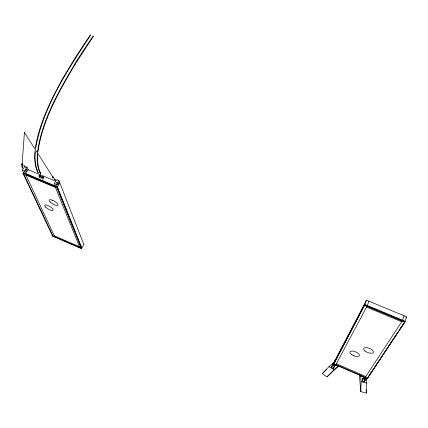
<?xml version="1.0" encoding="UTF-8"?>
<svg xmlns="http://www.w3.org/2000/svg" width="428" height="428" viewBox="0 0 428 428"><rect width="100%" height="100%" fill="white"/><g stroke="black" fill="none" stroke-linecap="round" stroke-linejoin="round"><path stroke-width="0.64" d="M332.305 365.357L332.096 365.977M366.389 379.272L366.785 383.103L366.438 393.118L360.804 391.674L361.146 381.664L360.574 375.923L360.125 375.11M37.701 154.556C37.279 161.19 37.771 168.001 40.938 173.966M22.106 164.288L24.417 132.509L52.922 177.165M37.37 153.684C36.84 160.505 37.257 167.712 40.473 173.891M35.315 151.817C34.705 159.039 35.128 166.471 38.418 172.917M35.005 150.913C34.294 158.28 34.582 166.096 37.958 172.837M37.53 151.956C42.014 119.968 58.706 91.303 74.868 63.927M37.926 151.994C42.393 120.124 59.085 91.458 75.205 64.141M35.326 148.158C38.948 124.505 49.707 102.672 60.937 81.812M35.722 148.206C42.987 106.561 68.689 68.186 90.683 35.107M24.289 132.637L24.61 132.471M52.746 177.187L53.029 177.026M53.083 177.176L52.628 177.122L52.719 177.513M364.276 381.15L364.169 381.626M335.472 359.434L333.728 364.003L367.261 378.593L404.829 322.156L406.6 316.854L366.454 300.156L334.621 361.061L333.177 364.849L335.242 365.747L335.814 364.677M331.55 367.138L332.064 366.063M404.069 315.8L402.438 320.652L365.287 377.282M367.261 378.593L390.753 342.887M367.192 378.325L366.507 379.358L364.405 378.443L364.795 377.341M363.795 382.172L365.41 378.459M333.626 367.877L333.514 368.219L334.097 366.946M365.485 378.684L364.356 381.851L362.281 380.957L363.677 377.068L364.838 377.571M368.941 301.189L367.176 305.934L335.953 364.528M333.728 364.003L364.522 305.325L366.454 300.156M334.129 366.86L334.332 366.24L334.145 366.598M335.242 365.747L335.654 364.667M334.766 365.33L333.573 368.433L331.545 367.54L333.016 363.72L333.647 363.998M364.431 380.706L364.982 379.588L364.191 381.632M362.297 380.46L362.923 378.689L362.741 378.967M332.47 364.758L333.016 363.72M333.177 364.849L364.843 304.463L405.123 321.268L399.228 330.138M334.766 365.127L334.22 366.159L332.203 365.277M60.931 81.823L62.028 79.843M63.21 77.746L76.28 56.041L90.362 34.903M62.023 79.854L63.216 77.736M52.735 200.304L52.462 200.39M80.047 247.213L79.843 247.555L54.971 186.298L55.217 185.913L54.244 183.51L56.742 179.626L58.882 180.52L83.883 244.591L81.448 248.679L52.724 236.229L23.005 173.356L23.513 172.596L22.358 170.13L24.926 166.321L27.028 167.198L28.157 169.675L55.239 181.012M79.704 246.368L79.501 246.71L54.308 235.796L54.517 235.459M74.863 63.943C79.464 56.223 89.441 41.339 93.165 36.011M75.194 64.157L93.481 36.203M54.923 236.326L54.714 236.663L25.359 173.859L28.157 169.675M52.724 236.229L53.142 235.555M81.448 248.679L56.854 187.582L59.824 182.938M81.855 247.999L56.389 184.409L58.882 180.52M363.677 377.068L362.703 378.561L364.752 379.454M364.405 378.443L365.084 377.41M405.867 317.961L406.6 316.854M391.492 341.779L393.332 339.008M394.07 337.901L395.911 335.124M396.649 334.017L398.489 331.245M25.61 173.474L24.466 171.018L27.028 167.198M338.794 365.94L327.029 376.849L322.161 373.698L329.036 366.635L334.198 362.216M327.029 376.849L333.936 369.787L338.575 365.737M322.161 373.698L326.575 369.621M22.491 164.876L22.743 164.464L22.363 164.775M22.229 164.422C22.154 164.871 21.587 163.731 22.486 164.454M53.286 177.353L53.222 177.727L53.5 177.106A1.091 0.909 -16.3 0 0 52.89 176.694L52.377 176.78L52.344 177.224A1.091 0.909 -16.2 0 0 52.954 177.631L53.564 177.443L53.307 177.342A1.086 0.909 -16.3 0 1 53.725 177.679L53.725 178.091L53.179 178.209A1.086 0.909 -16.2 0 1 52.574 177.797L52.869 177.251M52.853 177.518L52.831 177.31M353.533 355.465L353.501 355.791L353.705 355.534M24.54 132.364L24.219 132.552M360.574 375.923L363.698 376.72M361.146 381.664L366.785 383.103M364.522 305.325L404.829 322.156M366.571 307.074L401.71 321.754M22.358 170.13L24.466 171.018M54.244 183.51L56.389 184.409M23.513 172.596L57.352 186.806M23.005 173.356L56.854 187.582M25.926 175.073L55.453 187.485M336.387 363.72L365.796 376.501M333.075 362.955L334.166 363.65M336.338 365.041L337.97 366.09M329.036 366.635L333.936 369.787M23.765 165.962L24.161 166.315M24.102 165.599L24.498 165.952M25.3 167.482L25.701 167.985M54.158 179.065L54.597 179.669M54.586 178.797L55.811 180.514M54.11 179.348L54.426 179.824M54.527 179.075L54.993 179.792M56.287 182.13L56.71 182.82M40.141 172.329L40.275 172.628M22.261 168.557L21.823 165.845M22.593 167.904L22.336 165.834M365.143 378.513L365.319 380.508M366.143 389.801L366.438 393.118M359.333 374.441L360.804 391.674M40.446 176.416A0.909 0.754 -17.1 0 1 41.099 177.395A0.909 0.754 -17.1 0 1 39.788 177.877A0.909 0.754 -17.1 0 1 39.601 176.727M43.351 177.588A0.909 0.76 -17 0 1 43.779 178.572A0.909 0.76 -17 0 1 42.586 179.048A0.909 0.76 -17 0 1 42.153 178.059M333.904 363.163L334.739 361.114L333.915 363.105M39.911 175.988L39.537 176.004L39.906 176.036M42.629 177.122L42.26 177.139L42.623 177.165M21.405 164.186L21.609 164.534A1.086 0.888 -17.4 0 0 22.368 164.694L22.807 164.422L22.609 164.036A1.086 0.888 -17.5 0 0 21.849 163.881L21.411 164.149M21.678 164.775L21.881 165.122A1.086 0.888 -17.4 0 0 22.641 165.278L23.075 165.01L22.882 164.625A1.086 0.888 -17.5 0 0 22.122 164.47L21.678 164.775M364.683 304.897L333.872 363.623L367.395 378.202L404.979 321.712L364.683 304.897M57.101 187.196L23.262 172.976L52.933 235.892L81.652 248.342L57.101 187.196M351.356 354.363A5.099 2.135 21.9 0 0 359.306 355.791A5.099 2.135 21.9 0 0 353.255 351.153A5.099 2.135 21.9 0 0 351.356 354.363M365.084 351.083A5.248 2.242 21.3 0 0 373.339 352.528A5.248 2.242 21.3 0 0 367.181 347.755A5.248 2.242 21.3 0 0 365.084 351.083M39.488 176.727A0.915 0.76 -17.1 0 0 40.612 175.705A0.915 0.76 -17.1 0 0 39.108 175.469A0.915 0.76 -17.1 0 0 39.488 176.727M42.131 177.85A0.915 0.76 -17 0 0 43.335 176.898A0.915 0.76 -17 0 0 41.874 176.555A0.915 0.76 -17 0 0 42.131 177.85M50.622 202.401A5.029 1.6 30.9 0 0 57.855 205.178A5.029 1.6 30.9 0 0 52.2 200.117A5.029 1.6 30.9 0 0 50.622 202.401M45.924 207.393A4.901 1.514 30.9 0 0 53.061 210.314A4.901 1.514 30.9 0 0 47.765 205.44A4.901 1.514 30.9 0 0 45.924 207.393M26.504 171.093A1.214 0.546 -66.4 0 0 26.809 169.231A1.214 0.546 -66.4 0 0 25.643 170.702A1.214 0.546 -66.4 0 0 26.504 171.093M58.256 184.409A1.225 0.492 -66.6 0 0 58.604 182.547A1.225 0.492 -66.6 0 0 57.48 184.051A1.225 0.492 -66.6 0 0 58.256 184.409"/></g></svg>
